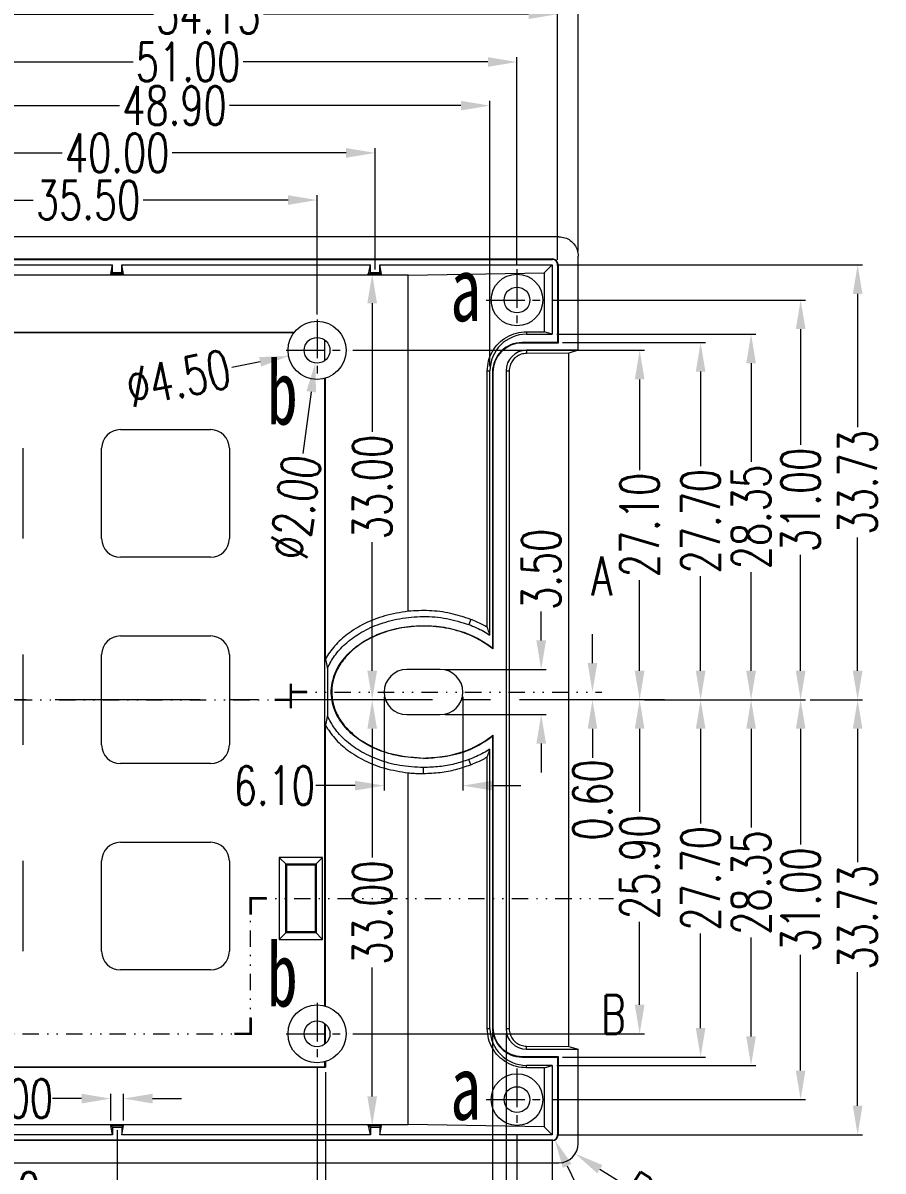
# Model space of a CAD drawing. Header units: millimetres. Extents: x 3723 to 3880, y -349 to -139.
# Drawn here: x 3813.4 to 3880.1, y -278.4 to -189.4 of the extents above; entities that cross this region are included whole.
import ezdxf
from ezdxf.enums import TextEntityAlignment as Align

# ---------------------------------------------------------------- set-up
doc = ezdxf.new("R2010")
doc.units = ezdxf.units.MM
doc.linetypes.add('CENTER', pattern=[0.6, 0.375, -0.075, 0.075, -0.075])
doc.linetypes.add('DIVIDE', pattern=[31.75, 12.7, -6.35, 0, -6.35, 0, -6.35])
doc.layers.get('Defpoints').update_dxf_attribs({"linetype": 'CONTINUOUS'})
for name, color, linetype, lineweight in [('dim', 82, 'CONTINUOUS', 9), ('hatch', 56, 'CONTINUOUS', 9), ('part', 7, 'CONTINUOUS', 20)]:
    doc.layers.add(name, color=color, linetype=linetype, lineweight=lineweight)
doc.styles.get("Standard").update_dxf_attribs({"font": 'romans.shx', "width": 0.7})
doc.styles.add('宋体', font='SimSun.ttf', dxfattribs={"width": 0.7})
doc.dimstyles.new('01', dxfattribs={"dimscale": 0.75, "dimtxt": 4, "dimasz": 3, "dimexe": 0.5, "dimexo": 0.5, "dimgap": 0.09, "dimtad": 0, "dimzin": 0, "dimdsep": 46, "dimtxsty": 'Standard', "dimcen": 0, "dimclrd": 256, "dimclre": 256, "dimclrt": 6, "dimadec": 1, "dimazin": 2, "dimtp": 0.01, "dimtm": 0.01, "dimtfac": 1, "dimtofl": 0, "dimtmove": 0, "dimatfit": 0, "dimfxl": 0, "dimtolj": 1, "dimtzin": 0, "dimlwd": -1, "dimlwe": -1, "dimarcsym": 0})

# ---------------------------------------------------------------- blocks, each defined once
blk = doc.blocks.new('*D25')
at = {"layer": 'Defpoints', "color": 0}
for p in [(3078.243, -32.5), (3078.243, -32.5), (3113.743, -41.751)]:
    blk.add_point(p, dxfattribs=at)
at = {"layer": 'dim'}
for p, q in [((3080.493, -32.5), (3091.725, -32.5)), ((3111.493, -32.5), (3100.26, -32.5)), ((3113.743, -41.376), (3113.743, -32.125))]:
    blk.add_line(p, q, dxfattribs=at)
for points in [[(3080.493, -32.125), (3080.493, -32.875), (3078.243, -32.5)], [(3111.493, -32.125), (3111.493, -32.875), (3113.743, -32.5)]]:
    blk.add_solid(points, dxfattribs=at)
at = {"layer": 'dim', "color": 6, "insert": (3095.993, -32.5), "char_height": 3, "attachment_point": 5}
blk.add_mtext('\\A1;35.50', dxfattribs=at)
blk = doc.blocks.new('*D27')
at = {"layer": 'Defpoints', "color": 0}
for p in [(3078.243, -21.792), (3078.243, -31.759), (3129.243, -37.851)]:
    blk.add_point(p, dxfattribs=at)
at = {"layer": 'dim'}
for p, q in [((3078.243, -31.384), (3078.243, -21.417)), ((3080.493, -21.792), (3099.475, -21.792)), ((3126.993, -21.792), (3108.01, -21.792)), ((3129.243, -37.476), (3129.243, -21.417))]:
    blk.add_line(p, q, dxfattribs=at)
for points in [[(3080.493, -21.417), (3080.493, -22.167), (3078.243, -21.792)], [(3126.993, -21.417), (3126.993, -22.167), (3129.243, -21.792)]]:
    blk.add_solid(points, dxfattribs=at)
at = {"layer": 'dim', "color": 6, "insert": (3103.743, -21.792), "char_height": 3, "attachment_point": 5}
blk.add_mtext('\\A1;51.00', dxfattribs=at)
blk = doc.blocks.new('*D30')
at = {"layer": 'Defpoints', "color": 0}
for p in [(3078.243, -18.087), (3078.243, -18.087), (3132.393, -37.501)]:
    blk.add_point(p, dxfattribs=at)
at = {"layer": 'dim'}
for p, q in [((3132.393, -37.126), (3132.393, -17.712)), ((3080.493, -18.087), (3101.05, -18.087)), ((3130.143, -18.087), (3109.585, -18.087))]:
    blk.add_line(p, q, dxfattribs=at)
for points in [[(3080.493, -17.712), (3080.493, -18.462), (3078.243, -18.087)], [(3130.143, -17.712), (3130.143, -18.462), (3132.393, -18.087)]]:
    blk.add_solid(points, dxfattribs=at)
at = {"layer": 'dim', "color": 6, "insert": (3105.318, -18.087), "char_height": 3, "attachment_point": 5}
blk.add_mtext('\\A1;54.15', dxfattribs=at)
blk = doc.blocks.new('*D31')
at = {"layer": 'Defpoints', "color": 0}
for p in [(3078.243, -13.873), (3078.243, -17.712), (3133.992, -36.846)]:
    blk.add_point(p, dxfattribs=at)
at = {"layer": 'dim'}
for p, q in [((3078.243, -17.337), (3078.243, -13.498)), ((3080.493, -13.873), (3101.85, -13.873)), ((3131.742, -13.873), (3110.385, -13.873)), ((3133.992, -36.471), (3133.992, -13.498))]:
    blk.add_line(p, q, dxfattribs=at)
for points in [[(3080.493, -13.498), (3080.493, -14.248), (3078.243, -13.873)], [(3131.742, -13.498), (3131.742, -14.248), (3133.992, -13.873)]]:
    blk.add_solid(points, dxfattribs=at)
at = {"layer": 'dim', "color": 6, "insert": (3106.118, -13.873), "char_height": 3, "attachment_point": 5}
blk.add_mtext('\\A1;55.75', dxfattribs=at)
blk = doc.blocks.new('*D41')
at = {"layer": 'Defpoints', "color": 0}
for p in [(3116.143, -44.151), (3138.753, -71.251), (3138.753, -71.251)]:
    blk.add_point(p, dxfattribs=at)
at = {"layer": 'dim'}
for p, q in [((3116.518, -44.151), (3139.128, -44.151)), ((3138.753, -46.401), (3138.753, -53.434)), ((3138.753, -69.001), (3138.753, -61.969))]:
    blk.add_line(p, q, dxfattribs=at)
for points in [[(3138.378, -46.401), (3139.128, -46.401), (3138.753, -44.151)], [(3138.378, -69.001), (3139.128, -69.001), (3138.753, -71.251)]]:
    blk.add_solid(points, dxfattribs=at)
at = {"layer": 'dim', "color": 6, "insert": (3138.753, -57.701), "char_height": 3, "attachment_point": 5, "rotation": 90}
blk.add_mtext('\\A1;27.10', dxfattribs=at)
blk = doc.blocks.new('*D42')
at = {"layer": 'Defpoints', "color": 0}
for p in [(3138.753, -71.251), (3138.753, -71.251), (3116.143, -97.151)]:
    blk.add_point(p, dxfattribs=at)
at = {"layer": 'dim'}
for p, q in [((3138.753, -73.501), (3138.753, -79.934)), ((3138.753, -94.901), (3138.753, -88.469)), ((3116.518, -97.151), (3139.128, -97.151))]:
    blk.add_line(p, q, dxfattribs=at)
for points in [[(3138.378, -73.501), (3139.128, -73.501), (3138.753, -71.251)], [(3138.378, -94.901), (3139.128, -94.901), (3138.753, -97.151)]]:
    blk.add_solid(points, dxfattribs=at)
at = {"layer": 'dim', "color": 6, "insert": (3138.753, -84.201), "char_height": 3, "attachment_point": 5, "rotation": 90}
blk.add_mtext('\\A1;25.90', dxfattribs=at)
blk = doc.blocks.new('*D43')
at = {"layer": 'Defpoints', "color": 0}
for p in [(3131.643, -40.251), (3138.753, -71.251), (3151.234, -71.251)]:
    blk.add_point(p, dxfattribs=at)
at = {"layer": 'dim'}
for p, q in [((3132.018, -40.251), (3151.609, -40.251)), ((3151.234, -42.501), (3151.234, -51.484)), ((3151.234, -69.001), (3151.234, -60.019)), ((3139.128, -71.251), (3151.609, -71.251))]:
    blk.add_line(p, q, dxfattribs=at)
for points in [[(3150.859, -42.501), (3151.609, -42.501), (3151.234, -40.251)], [(3150.859, -69.001), (3151.609, -69.001), (3151.234, -71.251)]]:
    blk.add_solid(points, dxfattribs=at)
at = {"layer": 'dim', "color": 6, "insert": (3151.234, -55.751), "char_height": 3, "attachment_point": 5, "rotation": 90}
blk.add_mtext('\\A1;31.00', dxfattribs=at)
blk = doc.blocks.new('*D44')
at = {"layer": 'Defpoints', "color": 0}
for p in [(3151.234, -71.251), (3151.234, -71.251), (3131.643, -102.251)]:
    blk.add_point(p, dxfattribs=at)
at = {"layer": 'dim'}
for p, q in [((3151.234, -73.501), (3151.234, -82.484)), ((3151.234, -100.001), (3151.234, -91.019)), ((3132.018, -102.251), (3151.609, -102.251))]:
    blk.add_line(p, q, dxfattribs=at)
for points in [[(3150.859, -73.501), (3151.609, -73.501), (3151.234, -71.251)], [(3150.859, -100.001), (3151.609, -100.001), (3151.234, -102.251)]]:
    blk.add_solid(points, dxfattribs=at)
at = {"layer": 'dim', "color": 6, "insert": (3151.234, -86.751), "char_height": 3, "attachment_point": 5, "rotation": 90}
blk.add_mtext('\\A1;31.00', dxfattribs=at)
blk = doc.blocks.new('*D45')
at = {"layer": 'Defpoints', "color": 0}
for p in [(3131.969, -37.525), (3151.609, -71.251), (3155.653, -71.251)]:
    blk.add_point(p, dxfattribs=at)
at = {"layer": 'dim'}
for p, q in [((3132.344, -37.525), (3156.028, -37.525)), ((3155.653, -39.775), (3155.653, -50.121)), ((3155.653, -69.001), (3155.653, -58.656)), ((3151.984, -71.251), (3156.028, -71.251))]:
    blk.add_line(p, q, dxfattribs=at)
for points in [[(3155.278, -39.775), (3156.028, -39.775), (3155.653, -37.525)], [(3155.278, -69.001), (3156.028, -69.001), (3155.653, -71.251)]]:
    blk.add_solid(points, dxfattribs=at)
at = {"layer": 'dim', "color": 6, "insert": (3155.653, -54.388), "char_height": 3, "attachment_point": 5, "rotation": 90}
blk.add_mtext('\\A1;33.73', dxfattribs=at)
blk = doc.blocks.new('*D46')
at = {"layer": 'Defpoints', "color": 0}
for p in [(3155.653, -71.251), (3155.653, -71.251), (3131.969, -104.978)]:
    blk.add_point(p, dxfattribs=at)
at = {"layer": 'dim'}
for p, q in [((3155.653, -73.501), (3155.653, -83.847)), ((3155.653, -102.728), (3155.653, -92.382)), ((3132.344, -104.978), (3156.028, -104.978))]:
    blk.add_line(p, q, dxfattribs=at)
for points in [[(3155.278, -73.501), (3156.028, -73.501), (3155.653, -71.251)], [(3155.278, -102.728), (3156.028, -102.728), (3155.653, -104.978)]]:
    blk.add_solid(points, dxfattribs=at)
at = {"layer": 'dim', "color": 6, "insert": (3155.653, -88.115), "char_height": 3, "attachment_point": 5, "rotation": 90}
blk.add_mtext('\\A1;33.73', dxfattribs=at)
blk = doc.blocks.new('*D48')
at = {"layer": 'Defpoints', "color": 0}
for p in [(3143.48, -71.251), (3143.48, -71.251), (3132.393, -98.951)]:
    blk.add_point(p, dxfattribs=at)
at = {"layer": 'dim'}
for p, q in [((3143.48, -73.501), (3143.48, -80.834)), ((3143.48, -96.701), (3143.48, -89.369)), ((3132.768, -98.951), (3143.855, -98.951))]:
    blk.add_line(p, q, dxfattribs=at)
for points in [[(3143.105, -73.501), (3143.855, -73.501), (3143.48, -71.251)], [(3143.105, -96.701), (3143.855, -96.701), (3143.48, -98.951)]]:
    blk.add_solid(points, dxfattribs=at)
at = {"layer": 'dim', "color": 6, "insert": (3143.48, -85.101), "char_height": 3, "attachment_point": 5, "rotation": 90}
blk.add_mtext('\\A1;27.70', dxfattribs=at)
blk = doc.blocks.new('*D49')
at = {"layer": 'Defpoints', "color": 0}
for p in [(3132.393, -43.551), (3143.48, -71.251), (3143.48, -71.251)]:
    blk.add_point(p, dxfattribs=at)
at = {"layer": 'dim'}
for p, q in [((3132.768, -43.551), (3143.855, -43.551)), ((3143.48, -45.801), (3143.48, -53.134)), ((3143.48, -69.001), (3143.48, -61.669))]:
    blk.add_line(p, q, dxfattribs=at)
for points in [[(3143.105, -45.801), (3143.855, -45.801), (3143.48, -43.551)], [(3143.105, -69.001), (3143.855, -69.001), (3143.48, -71.251)]]:
    blk.add_solid(points, dxfattribs=at)
at = {"layer": 'dim', "color": 6, "insert": (3143.48, -57.401), "char_height": 3, "attachment_point": 5, "rotation": 90}
blk.add_mtext('\\A1;27.70', dxfattribs=at)
blk = doc.blocks.new('*D50')
at = {"layer": 'Defpoints', "color": 0}
for p in [(3131.969, -42.904), (3147.391, -71.251), (3147.391, -71.251)]:
    blk.add_point(p, dxfattribs=at)
at = {"layer": 'dim'}
for p, q in [((3132.344, -42.904), (3147.766, -42.904)), ((3147.391, -45.154), (3147.391, -52.81)), ((3147.391, -69.001), (3147.391, -61.345))]:
    blk.add_line(p, q, dxfattribs=at)
for points in [[(3147.016, -45.154), (3147.766, -45.154), (3147.391, -42.904)], [(3147.016, -69.001), (3147.766, -69.001), (3147.391, -71.251)]]:
    blk.add_solid(points, dxfattribs=at)
at = {"layer": 'dim', "color": 6, "insert": (3147.391, -57.078), "char_height": 3, "attachment_point": 5, "rotation": 90}
blk.add_mtext('\\A1;28.35', dxfattribs=at)
blk = doc.blocks.new('*D51')
at = {"layer": 'Defpoints', "color": 0}
for p in [(3147.391, -71.251), (3147.391, -71.251), (3131.969, -99.599)]:
    blk.add_point(p, dxfattribs=at)
at = {"layer": 'dim'}
for p, q in [((3147.391, -73.501), (3147.391, -81.158)), ((3147.391, -97.349), (3147.391, -89.693)), ((3132.344, -99.599), (3147.766, -99.599))]:
    blk.add_line(p, q, dxfattribs=at)
for points in [[(3147.016, -73.501), (3147.766, -73.501), (3147.391, -71.251)], [(3147.016, -97.349), (3147.766, -97.349), (3147.391, -99.599)]]:
    blk.add_solid(points, dxfattribs=at)
at = {"layer": 'dim', "color": 6, "insert": (3147.391, -85.425), "char_height": 3, "attachment_point": 5, "rotation": 90}
blk.add_mtext('\\A1;28.35', dxfattribs=at)
blk = doc.blocks.new('*D53')
at = {"layer": 'Defpoints', "color": 0}
for p in [(3113.743, -99.401), (3078.243, -113.313), (3078.243, -113.313)]:
    blk.add_point(p, dxfattribs=at)
at = {"layer": 'dim'}
for p, q in [((3113.743, -99.776), (3113.743, -113.688)), ((3080.493, -113.313), (3091.725, -113.313)), ((3111.493, -113.313), (3100.26, -113.313))]:
    blk.add_line(p, q, dxfattribs=at)
for points in [[(3080.493, -112.938), (3080.493, -113.688), (3078.243, -113.313)], [(3111.493, -112.938), (3111.493, -113.688), (3113.743, -113.313)]]:
    blk.add_solid(points, dxfattribs=at)
at = {"layer": 'dim', "color": 6, "insert": (3095.993, -113.313), "char_height": 3, "attachment_point": 5}
blk.add_mtext('\\A1;35.50', dxfattribs=at)
blk = doc.blocks.new('*D54')
at = {"layer": 'Defpoints', "color": 0}
for p in [(3129.243, -104.651), (3078.243, -114.532), (3078.243, -128.65)]:
    blk.add_point(p, dxfattribs=at)
at = {"layer": 'dim'}
for p, q in [((3129.243, -105.026), (3129.243, -129.025)), ((3078.243, -114.907), (3078.243, -129.025)), ((3080.493, -128.65), (3099.475, -128.65)), ((3126.993, -128.65), (3108.01, -128.65))]:
    blk.add_line(p, q, dxfattribs=at)
for points in [[(3080.493, -128.275), (3080.493, -129.025), (3078.243, -128.65)], [(3126.993, -128.275), (3126.993, -129.025), (3129.243, -128.65)]]:
    blk.add_solid(points, dxfattribs=at)
at = {"layer": 'dim', "color": 6, "insert": (3103.743, -128.65), "char_height": 3, "attachment_point": 5}
blk.add_mtext('\\A1;51.00', dxfattribs=at)
blk = doc.blocks.new('*D56')
at = {"layer": 'Defpoints', "color": 0}
for p in [(3131.969, -104.978), (3078.243, -129.025), (3078.243, -132.99)]:
    blk.add_point(p, dxfattribs=at)
at = {"layer": 'dim'}
for p, q in [((3131.969, -105.353), (3131.969, -133.365)), ((3078.243, -129.4), (3078.243, -133.365)), ((3080.493, -132.99), (3100.838, -132.99)), ((3129.719, -132.99), (3109.373, -132.99))]:
    blk.add_line(p, q, dxfattribs=at)
for points in [[(3080.493, -132.615), (3080.493, -133.365), (3078.243, -132.99)], [(3129.719, -132.615), (3129.719, -133.365), (3131.969, -132.99)]]:
    blk.add_solid(points, dxfattribs=at)
at = {"layer": 'dim', "color": 6, "insert": (3105.106, -132.99), "char_height": 3, "attachment_point": 5}
blk.add_mtext('\\A1;53.73', dxfattribs=at)
blk = doc.blocks.new('*D74')
at = {"layer": 'Defpoints', "color": 0}
for p in [(3114.386, -99.745), (3078.243, -117.161), (3078.243, -117.161)]:
    blk.add_point(p, dxfattribs=at)
at = {"layer": 'dim'}
for p, q in [((3114.386, -100.12), (3114.386, -117.536)), ((3080.493, -117.161), (3091.997, -117.161)), ((3112.136, -117.161), (3100.632, -117.161))]:
    blk.add_line(p, q, dxfattribs=at)
for points in [[(3080.493, -116.786), (3080.493, -117.536), (3078.243, -117.161)], [(3112.136, -116.786), (3112.136, -117.536), (3114.386, -117.161)]]:
    blk.add_solid(points, dxfattribs=at)
at = {"layer": 'dim', "color": 6, "insert": (3096.315, -117.161), "char_height": 3, "attachment_point": 5}
blk.add_mtext('\\A1;36.14', dxfattribs=at)
blk = doc.blocks.new('*D80')
at = {"layer": 'Defpoints', "color": 0}
for p in [(3128.392, -96.751), (3078.243, -124.748), (3078.243, -124.748)]:
    blk.add_point(p, dxfattribs=at)
at = {"layer": 'dim'}
for p, q in [((3128.392, -97.126), (3128.392, -125.123)), ((3080.493, -124.748), (3099.05, -124.748)), ((3126.142, -124.748), (3107.585, -124.748))]:
    blk.add_line(p, q, dxfattribs=at)
for points in [[(3080.493, -124.373), (3080.493, -125.123), (3078.243, -124.748)], [(3126.142, -124.373), (3126.142, -125.123), (3128.392, -124.748)]]:
    blk.add_solid(points, dxfattribs=at)
at = {"layer": 'dim', "color": 6, "insert": (3103.318, -124.748), "char_height": 3, "attachment_point": 5}
blk.add_mtext('\\A1;50.15', dxfattribs=at)
blk = doc.blocks.new('*D83')
at = {"layer": 'Defpoints', "color": 0}
for p in [(3127.343, -96.651), (3078.243, -120.626), (3078.243, -120.626)]:
    blk.add_point(p, dxfattribs=at)
at = {"layer": 'dim'}
for p, q in [((3127.343, -97.026), (3127.343, -121.001)), ((3080.493, -120.626), (3098.525, -120.626)), ((3125.093, -120.626), (3107.06, -120.626))]:
    blk.add_line(p, q, dxfattribs=at)
for points in [[(3080.493, -120.251), (3080.493, -121.001), (3078.243, -120.626)], [(3125.093, -120.251), (3125.093, -121.001), (3127.343, -120.626)]]:
    blk.add_solid(points, dxfattribs=at)
at = {"layer": 'dim', "color": 6, "insert": (3102.793, -120.626), "char_height": 3, "attachment_point": 5}
blk.add_mtext('\\A1;49.10', dxfattribs=at)
blk = doc.blocks.new('*D84')
at = {"layer": 'Defpoints', "color": 0}
for p in [(3078.243, -25.177), (3078.243, -25.177), (3127.145, -45.751)]:
    blk.add_point(p, dxfattribs=at)
at = {"layer": 'dim'}
for p, q in [((3127.145, -45.376), (3127.145, -24.802)), ((3080.493, -25.177), (3098.426, -25.177)), ((3124.895, -25.177), (3106.961, -25.177))]:
    blk.add_line(p, q, dxfattribs=at)
for points in [[(3080.493, -24.802), (3080.493, -25.552), (3078.243, -25.177)], [(3124.895, -24.802), (3124.895, -25.552), (3127.145, -25.177)]]:
    blk.add_solid(points, dxfattribs=at)
at = {"layer": 'dim', "color": 6, "insert": (3102.694, -25.177), "char_height": 3, "attachment_point": 5}
blk.add_mtext('\\A1;48.90', dxfattribs=at)
blk = doc.blocks.new('*D86')
at = {"layer": 'Defpoints', "color": 0}
for p in [(3078.243, -28.843), (3078.243, -28.843), (3118.243, -38.251)]:
    blk.add_point(p, dxfattribs=at)
at = {"layer": 'dim'}
for p, q in [((3118.243, -37.876), (3118.243, -28.468)), ((3080.493, -28.843), (3093.975, -28.843)), ((3115.993, -28.843), (3102.51, -28.843))]:
    blk.add_line(p, q, dxfattribs=at)
for points in [[(3080.493, -28.468), (3080.493, -29.218), (3078.243, -28.843)], [(3115.993, -28.468), (3115.993, -29.218), (3118.243, -28.843)]]:
    blk.add_solid(points, dxfattribs=at)
at = {"layer": 'dim', "color": 6, "insert": (3098.243, -28.843), "char_height": 3, "attachment_point": 5}
blk.add_mtext('\\A1;40.00', dxfattribs=at)
blk = doc.blocks.new('*D88')
at = {"layer": 'Defpoints', "color": 0}
for p in [(3098.243, -104.251), (3078.243, -109.379), (3078.243, -109.379)]:
    blk.add_point(p, dxfattribs=at)
at = {"layer": 'dim'}
for p, q in [((3098.243, -104.626), (3098.243, -109.754)), ((3080.493, -109.379), (3083.975, -109.379)), ((3095.993, -109.379), (3092.51, -109.379))]:
    blk.add_line(p, q, dxfattribs=at)
for points in [[(3080.493, -109.004), (3080.493, -109.754), (3078.243, -109.379)], [(3095.993, -109.004), (3095.993, -109.754), (3098.243, -109.379)]]:
    blk.add_solid(points, dxfattribs=at)
at = {"layer": 'dim', "color": 6, "insert": (3088.243, -109.379), "char_height": 3, "attachment_point": 5}
blk.add_mtext('\\A1;20.00', dxfattribs=at)
blk = doc.blocks.new('*D90')
at = {"layer": 'Defpoints', "color": 0}
for p in [(3097.743, -102.175), (3097.743, -104.251), (3098.743, -104.251)]:
    blk.add_point(p, dxfattribs=at)
at = {"layer": 'dim'}
for p, q in [((3095.493, -102.175), (3093.243, -102.175)), ((3097.743, -103.876), (3097.743, -101.8)), ((3098.743, -103.876), (3098.743, -101.8)), ((3100.993, -102.175), (3103.243, -102.175))]:
    blk.add_line(p, q, dxfattribs=at)
for points in [[(3095.493, -101.8), (3095.493, -102.55), (3097.743, -102.175)], [(3100.993, -101.8), (3100.993, -102.55), (3098.743, -102.175)]]:
    blk.add_solid(points, dxfattribs=at)
at = {"layer": 'dim', "color": 6, "insert": (3090.125, -102.175), "char_height": 3, "attachment_point": 5}
blk.add_mtext('\\A1;1.00', dxfattribs=at)
blk = doc.blocks.new('*D91')
at = {"layer": 'Defpoints', "color": 0}
for p in [(3118.018, -71.251), (3118.018, -71.251), (3118.743, -104.251)]:
    blk.add_point(p, dxfattribs=at)
at = {"layer": 'dim'}
for p, q in [((3118.018, -73.501), (3118.018, -83.484)), ((3118.018, -102.001), (3118.018, -92.019)), ((3118.368, -104.251), (3117.643, -104.251))]:
    blk.add_line(p, q, dxfattribs=at)
for points in [[(3117.643, -73.501), (3118.393, -73.501), (3118.018, -71.251)], [(3117.643, -102.001), (3118.393, -102.001), (3118.018, -104.251)]]:
    blk.add_solid(points, dxfattribs=at)
at = {"layer": 'dim', "color": 6, "insert": (3118.018, -87.751), "char_height": 3, "attachment_point": 5, "rotation": 90}
blk.add_mtext('\\A1;33.00', dxfattribs=at)
blk = doc.blocks.new('*D92')
at = {"layer": 'Defpoints', "color": 0}
for p in [(3118.743, -38.251), (3118.018, -71.251), (3118.018, -71.251)]:
    blk.add_point(p, dxfattribs=at)
at = {"layer": 'dim'}
for p, q in [((3118.368, -38.251), (3117.643, -38.251)), ((3118.018, -40.501), (3118.018, -50.484)), ((3118.018, -69.001), (3118.018, -59.019))]:
    blk.add_line(p, q, dxfattribs=at)
for points in [[(3117.643, -40.501), (3118.393, -40.501), (3118.018, -38.251)], [(3117.643, -69.001), (3118.393, -69.001), (3118.018, -71.251)]]:
    blk.add_solid(points, dxfattribs=at)
at = {"layer": 'dim', "color": 6, "insert": (3118.018, -54.751), "char_height": 3, "attachment_point": 5, "rotation": 90}
blk.add_mtext('\\A1;33.00', dxfattribs=at)
blk = doc.blocks.new('*D96')
at = {"layer": 'Defpoints', "color": 0}
for p in [(3115.948, -43.707), (3111.537, -44.596)]:
    blk.add_point(p, dxfattribs=at)
at = {"layer": 'dim'}
blk.add_line((3109.332, -45.041), (3107.126, -45.486), dxfattribs=at)
blk.add_solid([(3109.257, -44.673), (3109.406, -45.409), (3111.537, -44.596)], dxfattribs=at)
at = {"layer": 'dim', "color": 6, "insert": (3102.992, -46.319), "char_height": 3, "attachment_point": 5, "rotation": 11.3999}
blk.add_mtext('\\A1;∅4.50', dxfattribs=at)
blk = doc.blocks.new('*D97')
at = {"layer": 'Defpoints', "color": 0}
for p in [(3113.881, -43.161), (3113.605, -45.142)]:
    blk.add_point(p, dxfattribs=at)
at = {"layer": 'dim'}
blk.add_line((3113.293, -47.37), (3112.628, -52.139), dxfattribs=at)
blk.add_solid([(3112.922, -47.318), (3113.665, -47.422), (3113.605, -45.142)], dxfattribs=at)
at = {"layer": 'dim', "color": 6, "insert": (3112.044, -56.316), "char_height": 3, "attachment_point": 5, "rotation": 82.05187}
blk.add_mtext('\\A1;∅2.00', dxfattribs=at)
blk = doc.blocks.new('*D100')
at = {"layer": 'Defpoints', "color": 0}
for p in [(3118.946, -70.651), (3125.046, -70.651), (3118.946, -77.908)]:
    blk.add_point(p, dxfattribs=at)
at = {"layer": 'dim'}
for p, q in [((3118.946, -71.026), (3118.946, -78.283)), ((3125.046, -71.026), (3125.046, -78.283)), ((3116.696, -77.908), (3113.65, -77.908)), ((3127.296, -77.908), (3129.546, -77.908))]:
    blk.add_line(p, q, dxfattribs=at)
for points in [[(3116.696, -77.533), (3116.696, -78.283), (3118.946, -77.908)], [(3127.296, -77.533), (3127.296, -78.283), (3125.046, -77.908)]]:
    blk.add_solid(points, dxfattribs=at)
at = {"layer": 'dim', "color": 6, "insert": (3110.432, -77.908), "char_height": 3, "attachment_point": 5}
blk.add_mtext('\\A1;6.10', dxfattribs=at)
blk = doc.blocks.new('*D101')
at = {"layer": 'Defpoints', "color": 0}
for p in [(3123.296, -68.901), (3131.121, -68.901), (3123.296, -72.401)]:
    blk.add_point(p, dxfattribs=at)
at = {"layer": 'dim'}
for p, q in [((3131.121, -66.651), (3131.121, -64.401)), ((3123.671, -68.901), (3131.496, -68.901)), ((3123.671, -72.401), (3131.496, -72.401)), ((3131.121, -74.651), (3131.121, -76.901))]:
    blk.add_line(p, q, dxfattribs=at)
for points in [[(3130.746, -66.651), (3131.496, -66.651), (3131.121, -68.901)], [(3130.746, -74.651), (3131.496, -74.651), (3131.121, -72.401)]]:
    blk.add_solid(points, dxfattribs=at)
at = {"layer": 'dim', "color": 6, "insert": (3131.121, -61.134), "char_height": 3, "attachment_point": 5, "rotation": 90}
blk.add_mtext('\\A1;3.50', dxfattribs=at)
blk = doc.blocks.new('*D102')
at = {"layer": 'Defpoints', "color": 0}
for p in [(3135.094, -70.651), (3135.094, -71.251), (3135.094, -71.251)]:
    blk.add_point(p, dxfattribs=at)
at = {"layer": 'dim'}
for p, q in [((3135.094, -68.401), (3135.094, -66.151)), ((3135.094, -73.501), (3135.094, -75.751))]:
    blk.add_line(p, q, dxfattribs=at)
for points in [[(3134.719, -68.401), (3135.469, -68.401), (3135.094, -70.651)], [(3134.719, -73.501), (3135.469, -73.501), (3135.094, -71.251)]]:
    blk.add_solid(points, dxfattribs=at)
at = {"layer": 'dim', "color": 6, "insert": (3135.094, -79.019), "char_height": 3, "attachment_point": 5, "rotation": 90}
blk.add_mtext('\\A1;0.60', dxfattribs=at)
blk = doc.blocks.new('*D2')
at = {"layer": 'Defpoints', "color": 0}
for p in [(3132.492, -105.651), (3133.762, -106.45)]:
    blk.add_point(p, dxfattribs=at)
at = {"layer": 'dim'}
blk.add_line((3135.667, -107.648), (3137.571, -108.846), dxfattribs=at)
blk.add_solid([(3135.866, -107.331), (3135.467, -107.965), (3133.762, -106.45)], dxfattribs=at)
at = {"layer": 'dim', "color": 6, "insert": (3141.184, -111.118), "char_height": 3, "attachment_point": 5, "rotation": 327.83123}
blk.add_mtext('\\A1;R1.50', dxfattribs=at)
blk = doc.blocks.new('*D3')
at = {"layer": 'Defpoints', "color": 0}
for p in [(3131.993, -105.001), (3132.166, -105.362)]:
    blk.add_point(p, dxfattribs=at)
at = {"layer": 'dim'}
blk.add_line((3133.137, -107.392), (3134.108, -109.421), dxfattribs=at)
blk.add_solid([(3133.475, -107.23), (3132.799, -107.554), (3132.166, -105.362)], dxfattribs=at)
at = {"layer": 'dim', "color": 6, "insert": (3135.95, -113.271), "char_height": 3, "attachment_point": 5, "rotation": 295.57401}
blk.add_mtext('\\A1;R0.40', dxfattribs=at)

msp = doc.modelspace()

# ---------------------------------------------------------------- linework, layer by layer
at = {"layer": 'hatch', "linetype": 'DIVIDE', "ltscale": 0.1}
for p, q in [((3765.588, -241.899), (3834.175, -241.899)), ((3834.175, -241.899), (3834.175, -241.299)), ((3834.175, -241.299), (3858.279, -241.299)), ((3831.052, -267.799), (3831.052, -257.299)), ((3831.052, -257.299), (3859.185, -257.299)), ((3759.369, -267.799), (3831.052, -267.799))]:
    msp.add_line(p, q, dxfattribs=at)
at = {"layer": 'hatch', "flags": 128}
for points in [[(3858.279, -241.299, 0, 0, 0), (3858.279, -238.299, 0.9, 0, 0), (3858.279, -235.299, 0, 0, 0)], [(3859.185, -257.299, 0, 0, 0), (3859.185, -260.299, 0.9, 0, 0), (3859.185, -263.299, 0, 0, 0)]]:
    msp.add_lwpolyline(points, format="xyseb", dxfattribs=at)
at = {"layer": 'hatch', "const_width": 0.2, "flags": 128}
for points in [[(3832.925, -241.899), (3834.175, -241.899), (3834.175, -240.649)], [(3834.175, -242.549), (3834.175, -241.299), (3835.425, -241.299)], [(3831.052, -258.549), (3831.052, -257.299), (3832.302, -257.299)], [(3829.802, -267.799), (3831.052, -267.799), (3831.052, -266.549)]]:
    msp.add_lwpolyline(points, dxfattribs=at)
at = {"layer": 'part', "color": 7, "linetype": 'Continuous'}
for p, q in [((3854.961, -205.999), (3746.451, -205.999)), ((3746.956, -207.716), (3854.456, -207.716)), ((3746.956, -207.749), (3854.456, -207.749)), ((3801.061, -208.173), (3820.351, -208.173)), ((3820.206, -208.899), (3820.351, -208.173)), ((3820.351, -208.755), (3820.351, -208.173)), ((3821.061, -208.755), (3821.061, -208.173)), ((3821.206, -208.899), (3821.061, -208.173)), ((3821.061, -208.173), (3840.351, -208.173)), ((3840.206, -208.899), (3840.351, -208.173)), ((3840.351, -208.755), (3840.351, -208.173)), ((3841.061, -208.173), (3854.432, -208.173)), ((3841.061, -208.755), (3841.061, -208.173)), ((3841.206, -208.899), (3841.061, -208.173)), ((3854.432, -208.173), (3853.824, -208.781)), ((3854.432, -208.173), (3854.432, -213.552)), ((3854.456, -207.716), (3854.456, -207.749)), ((3854.889, -208.149), (3854.856, -208.149)), ((3854.856, -208.149), (3854.856, -214.199)), ((3854.889, -208.149), (3854.889, -214.233)), ((3856.455, -214.799), (3856.455, -207.494)), ((3843.267, -208.969), (3758.145, -208.969)), ((3820.206, -208.899), (3820.351, -208.755)), ((3821.206, -208.899), (3820.206, -208.899)), ((3820.351, -208.755), (3821.061, -208.755)), ((3821.206, -208.899), (3821.061, -208.755)), ((3840.206, -208.899), (3840.351, -208.755)), ((3841.206, -208.899), (3840.206, -208.899)), ((3840.351, -208.755), (3841.061, -208.755)), ((3841.206, -208.899), (3841.061, -208.755)), ((3843.267, -208.969), (3853.824, -208.781)), ((3843.267, -235.036), (3843.267, -208.969)), ((3853.824, -208.781), (3853.824, -213.37)), ((3834.439, -213.406), (3764.972, -213.406)), ((3834.406, -213.449), (3765.006, -213.449)), ((3852.455, -213.363), (3853.824, -213.37)), ((3852.455, -213.363), (3852.455, -213.552)), ((3852.455, -213.552), (3854.432, -213.552)), ((3854.432, -213.552), (3853.824, -213.37)), ((3836.806, -215.599), (3836.806, -213.999)), ((3854.856, -214.199), (3852.106, -214.199)), ((3852.106, -214.233), (3852.106, -214.199)), ((3854.889, -214.233), (3852.106, -214.233)), ((3854.889, -214.233), (3854.856, -214.199)), ((3856.455, -214.799), (3852.455, -214.799)), ((3852.455, -214.799), (3852.455, -215.038)), ((3855.715, -215.021), (3852.455, -215.038)), ((3856.455, -214.799), (3855.715, -215.021)), ((3855.715, -268.778), (3855.715, -215.021)), ((3836.806, -265.631), (3836.806, -216.968)), ((3836.849, -238.716), (3836.849, -216.955)), ((3849.402, -216.399), (3849.608, -216.399)), ((3849.402, -236.271), (3849.402, -216.399)), ((3849.608, -236.875), (3849.608, -216.399)), ((3849.839, -216.499), (3849.806, -216.499)), ((3849.806, -216.499), (3849.806, -237.878)), ((3849.839, -216.499), (3849.839, -237.944)), ((3850.855, -216.399), (3851.101, -216.399)), ((3850.855, -216.399), (3850.855, -267.399)), ((3851.101, -216.399), (3851.101, -267.399)), ((3820.956, -220.949), (3827.956, -220.949)), ((3813.406, -222.399), (3813.406, -229.399)), ((3819.506, -229.399), (3819.506, -222.399)), ((3829.406, -222.399), (3829.406, -229.399)), ((3827.956, -230.849), (3820.956, -230.849)), ((3848.119, -235.665), (3847.972, -236.063)), ((3820.956, -236.949), (3827.956, -236.949)), ((3813.406, -238.399), (3813.406, -245.399)), ((3819.506, -245.399), (3819.506, -238.399)), ((3829.406, -238.399), (3829.406, -245.399)), ((3837.008, -239.45), (3837.008, -243.148)), ((3845.759, -239.549), (3843.159, -239.549)), ((3836.849, -265.643), (3836.849, -243.883)), ((3843.159, -243.049), (3845.759, -243.049)), ((3849.806, -244.721), (3849.806, -267.299)), ((3849.839, -244.654), (3849.839, -267.299)), ((3844.459, -246.416), (3844.459, -246.449)), ((3848.119, -246.934), (3847.972, -246.535)), ((3849.402, -267.399), (3849.402, -246.328)), ((3849.608, -267.399), (3849.608, -245.724)), ((3827.956, -246.849), (3820.956, -246.849)), ((3844.459, -247.614), (3844.459, -247.15)), ((3843.267, -274.829), (3843.267, -247.562)), ((3820.956, -252.949), (3827.956, -252.949)), ((3813.406, -254.399), (3813.406, -261.399)), ((3819.506, -261.399), (3819.506, -254.399)), ((3829.406, -254.399), (3829.406, -261.399)), ((3836.635, -254.12), (3833.276, -254.12)), ((3833.856, -254.699), (3833.276, -254.12)), ((3833.276, -254.12), (3833.276, -260.479)), ((3836.056, -254.699), (3836.635, -254.12)), ((3836.635, -260.479), (3836.635, -254.12)), ((3833.776, -254.619), (3836.136, -254.619)), ((3833.776, -259.979), (3833.776, -254.619)), ((3833.856, -254.699), (3836.056, -254.699)), ((3833.856, -259.899), (3833.856, -254.699)), ((3836.056, -254.699), (3836.056, -259.899)), ((3836.136, -254.619), (3836.136, -259.979)), ((3833.856, -259.899), (3833.276, -260.479)), ((3836.056, -259.899), (3833.856, -259.899)), ((3836.635, -260.479), (3836.056, -259.899)), ((3833.276, -260.479), (3836.635, -260.479)), ((3836.136, -259.979), (3833.776, -259.979)), ((3827.956, -262.849), (3820.956, -262.849)), ((3836.806, -268.599), (3836.806, -266.999)), ((3836.849, -268.565), (3836.849, -267.034)), ((3849.402, -267.399), (3849.608, -267.399)), ((3849.839, -267.299), (3849.806, -267.299)), ((3850.855, -267.399), (3851.101, -267.399)), ((3852.455, -268.76), (3855.715, -268.778)), ((3852.455, -268.999), (3852.455, -268.76)), ((3855.715, -268.778), (3856.455, -268.999)), ((3852.106, -269.566), (3854.889, -269.566)), ((3852.106, -269.566), (3852.106, -269.599)), ((3852.106, -269.599), (3854.856, -269.599)), ((3852.455, -268.999), (3856.455, -268.999)), ((3854.889, -269.566), (3854.856, -269.599)), ((3854.856, -269.599), (3854.856, -275.649)), ((3854.889, -269.566), (3854.889, -275.649)), ((3856.455, -276.299), (3856.455, -268.999)), ((3764.562, -270.393), (3836.849, -270.393)), ((3764.606, -270.349), (3836.806, -270.349)), ((3836.806, -270.349), (3836.806, -269.968)), ((3836.806, -270.349), (3836.849, -270.393)), ((3836.849, -269.955), (3836.849, -270.393)), ((3854.432, -270.247), (3852.455, -270.247)), ((3852.455, -270.436), (3852.455, -270.247)), ((3853.824, -270.429), (3852.455, -270.436)), ((3853.824, -270.429), (3854.432, -270.247)), ((3853.824, -270.429), (3853.824, -275.018)), ((3854.432, -270.247), (3854.432, -275.626)), ((3758.145, -274.829), (3843.267, -274.829)), ((3820.206, -274.899), (3821.206, -274.899)), ((3820.206, -274.899), (3820.351, -275.044)), ((3820.351, -275.626), (3820.206, -274.899)), ((3820.351, -275.044), (3821.061, -275.044)), ((3820.351, -275.044), (3820.351, -275.626)), ((3821.061, -275.626), (3821.206, -274.899)), ((3821.206, -274.899), (3821.061, -275.044)), ((3821.061, -275.044), (3821.061, -275.626)), ((3840.206, -274.899), (3841.206, -274.899)), ((3840.206, -274.899), (3840.351, -275.044)), ((3840.351, -275.626), (3840.206, -274.899)), ((3840.351, -275.044), (3841.061, -275.044)), ((3840.351, -275.044), (3840.351, -275.626)), ((3841.061, -275.626), (3841.206, -274.899)), ((3841.206, -274.899), (3841.061, -275.044)), ((3841.061, -275.044), (3841.061, -275.626)), ((3853.824, -275.018), (3843.267, -274.829)), ((3854.432, -275.626), (3853.824, -275.018)), ((3820.351, -275.626), (3801.061, -275.626)), ((3840.351, -275.626), (3821.061, -275.626)), ((3854.432, -275.626), (3841.061, -275.626)), ((3854.889, -275.649), (3854.856, -275.649)), ((3854.456, -276.049), (3746.956, -276.049)), ((3854.456, -276.083), (3746.956, -276.083)), ((3854.456, -276.083), (3854.456, -276.049)), ((3746.451, -277.799), (3854.955, -277.799))]:
    msp.add_line(p, q, dxfattribs=at)
at = {"layer": 'part', "color": 1, "linetype": 'CENTER', "ltscale": 8}
for p, q in [((3851.706, -208.499), (3851.706, -213.299)), ((3849.306, -210.899), (3854.106, -210.899)), ((3836.206, -212.399), (3836.206, -217.199)), ((3833.806, -214.799), (3838.606, -214.799)), ((3836.206, -265.399), (3836.206, -270.199)), ((3833.806, -267.799), (3838.606, -267.799)), ((3851.706, -270.499), (3851.706, -275.299)), ((3849.306, -272.899), (3854.106, -272.899))]:
    msp.add_line(p, q, dxfattribs=at)
at = {"layer": 'part', "color": 1, "linetype": 'CENTER', "ltscale": 30}
msp.add_line((3863.144, -241.899), (3738.268, -241.899), dxfattribs=at)
at = {"layer": 'part', "color": 7, "linetype": 'Continuous'}
for centre, radius in [((3851.706, -210.899), 2), ((3851.706, -210.899), 1), ((3836.206, -214.799), 2.25), ((3836.206, -214.799), 1), ((3836.206, -267.799), 2.25), ((3836.206, -267.799), 1), ((3851.706, -272.899), 2), ((3851.706, -272.899), 1)]:
    msp.add_circle(centre, radius, dxfattribs=at)
for centre, radius, start, end in [((3854.456, -208.149), 0.433, 0, 90), ((3854.456, -208.149), 0.4, 0, 90), ((3852.455, -216.399), 2.847, 90, 180), ((3852.106, -216.499), 2.3, 90, 180), ((3852.106, -216.499), 2.267, 90, 180), ((3852.455, -216.399), 1.6, 90, 180), ((3820.956, -222.399), 1.45, 90, 180), ((3827.956, -222.399), 1.45, 0, 90), ((3820.956, -229.399), 1.45, 180, 270), ((3827.956, -229.399), 1.45, 270, 0), ((3820.956, -238.399), 1.45, 90, 180), ((3827.956, -238.399), 1.45, 0, 90), ((3843.159, -241.299), 1.75, 90, 270), ((3845.759, -241.299), 1.75, 270, 90), ((3820.956, -245.399), 1.45, 180, 270), ((3827.956, -245.399), 1.45, 270, 0), ((3820.956, -254.399), 1.45, 90, 180), ((3827.956, -254.399), 1.45, 0, 90), ((3820.956, -261.399), 1.45, 180, 270), ((3827.956, -261.399), 1.45, 270, 0), ((3852.455, -267.399), 2.847, 180, 270), ((3852.106, -267.299), 2.3, 180, 270), ((3852.106, -267.299), 2.267, 180, 270), ((3852.455, -267.399), 1.6, 180, 270), ((3854.456, -275.649), 0.433, 270, 0), ((3854.456, -275.649), 0.4, 270, 0), ((3854.955, -276.299), 1.5, 270, 0)]:
    msp.add_arc(centre, radius, start, end, dxfattribs=at)
for points in [[(3854.961, -205.999), (3855.424, -206.073), (3855.84, -206.284), (3856.17, -206.614), (3856.382, -207.03), (3856.455, -207.494)], [(3849.402, -216.399), (3849.504, -215.62), (3849.804, -214.89), (3850.284, -214.26), (3850.916, -213.772), (3851.657, -213.465), (3852.455, -213.363)], [(3852.455, -215.038), (3852.032, -215.108), (3851.653, -215.305), (3851.355, -215.608), (3851.166, -215.985), (3851.101, -216.399)], [(3848.119, -235.665), (3846.548, -235.202), (3844.908, -234.989), (3843.267, -235.036)], [(3843.267, -235.036), (3841.455, -235.393), (3839.867, -236.01), (3838.569, -236.812), (3837.566, -237.732), (3836.849, -238.716)], [(3837.008, -239.45), (3837.56, -238.498), (3838.38, -237.588), (3839.492, -236.761), (3840.903, -236.079), (3842.599, -235.613), (3844.437, -235.442), (3846.248, -235.596), (3847.972, -236.063)], [(3849.402, -236.271), (3849, -236.054), (3848.573, -235.851), (3848.119, -235.665)], [(3844.459, -246.449), (3841.374, -245.945), (3839.944, -245.291), (3838.691, -244.341), (3837.751, -243.08), (3837.319, -241.57), (3837.535, -240.017), (3838.322, -238.659), (3839.485, -237.602), (3840.865, -236.848), (3843.904, -236.165), (3844.674, -236.152)], [(3849.839, -237.944), (3848.338, -237.011), (3846.644, -236.43), (3844.721, -236.186), (3842.775, -236.327), (3841.057, -236.806), (3839.669, -237.517), (3838.617, -238.38), (3837.897, -239.322), (3837.487, -240.276), (3837.344, -241.23), (3837.453, -242.195), (3837.832, -243.162), (3838.507, -244.102), (3839.508, -244.973)], [(3844.674, -236.152), (3845.469, -236.201), (3847.014, -236.49), (3848.473, -237.039), (3849.159, -237.42), (3849.806, -237.878)], [(3847.972, -236.063), (3848.563, -236.306), (3849.107, -236.578), (3849.608, -236.875)], [(3849.608, -236.875), (3849.54, -236.672), (3849.472, -236.471), (3849.402, -236.271)], [(3849.839, -237.944), (3849.828, -237.922), (3849.817, -237.9), (3849.806, -237.878)], [(3836.849, -238.716), (3836.904, -238.95), (3836.957, -239.194), (3837.008, -239.45)], [(3837.008, -243.148), (3836.957, -243.403), (3836.904, -243.646), (3836.849, -243.883)], [(3836.849, -243.883), (3837.572, -244.872), (3838.575, -245.792), (3839.878, -246.593), (3841.464, -247.209), (3843.267, -247.562)], [(3844.459, -247.15), (3842.617, -246.988), (3840.936, -246.532), (3839.513, -245.85), (3838.39, -245.019), (3837.562, -244.102), (3837.008, -243.148)], [(3844.459, -246.416), (3846.122, -246.275), (3847.551, -245.907), (3848.757, -245.376), (3849.839, -244.654)], [(3844.459, -246.449), (3847.281, -246.031), (3848.605, -245.494), (3849.806, -244.721)], [(3849.806, -244.721), (3849.817, -244.699), (3849.828, -244.677), (3849.839, -244.654)], [(3839.508, -244.973), (3840.84, -245.704), (3842.505, -246.22), (3844.459, -246.416)], [(3847.972, -246.535), (3846.867, -246.871), (3845.699, -247.078), (3844.459, -247.15)], [(3849.608, -245.724), (3849.107, -246.021), (3848.563, -246.292), (3847.972, -246.535)], [(3848.119, -246.934), (3848.573, -246.748), (3849, -246.545), (3849.402, -246.328)], [(3849.402, -246.328), (3849.472, -246.128), (3849.54, -245.927), (3849.608, -245.724)], [(3844.459, -247.614), (3845.752, -247.525), (3846.969, -247.296), (3848.119, -246.934)], [(3843.267, -247.562), (3843.66, -247.594), (3844.058, -247.611), (3844.459, -247.614)], [(3852.455, -270.436), (3851.657, -270.334), (3850.916, -270.027), (3850.284, -269.539), (3849.804, -268.909), (3849.504, -268.179), (3849.402, -267.399)], [(3851.101, -267.399), (3851.166, -267.814), (3851.355, -268.191), (3851.653, -268.493), (3852.032, -268.69), (3852.455, -268.76)]]:
    msp.add_spline(points, degree=3, dxfattribs=at)

# ---------------------------------------------------------------- texts
at = {"layer": 'dim', "char_height": 5, "width": 7.16038, "attachment_point": 1, "style": '宋体'}
for s, insert in [('a', (3846.536, -207.534)), ('b', (3832.325, -215.542)), ('b', (3832.325, -260.67)), ('a', (3846.536, -269.463))]:
    msp.add_mtext(s, dxfattribs=dict(at, insert=insert))
at = {"layer": 'hatch', "width": 0.7}
for s, p in [('A', (3858.279, -232.299)), ('B', (3859.185, -266.299))]:
    msp.add_text(s, height=3, dxfattribs=at).set_placement(p, align=Align.MIDDLE)

# ---------------------------------------------------------------- dimensions: what is measured, and where the dimension line sits
at = {"layer": 'dim'}
for base, p1, p2, picture, middle in [((3800.706, -184.521), (3856.455, -207.494), (3800.706, -188.36), '*D31', (3828.58, -184.521)), ((3800.706, -188.735), (3854.856, -208.149), (3800.706, -188.735), '*D30', (3827.781, -188.735)), ((3800.706, -192.44), (3851.706, -208.499), (3800.706, -202.407), '*D27', (3826.206, -192.44)), ((3800.706, -195.824), (3849.608, -216.399), (3800.706, -195.824), '*D84', (3825.157, -195.824)), ((3800.706, -199.491), (3840.706, -208.899), (3800.706, -199.491), '*D86', (3820.706, -199.491)), ((3800.706, -203.148), (3836.206, -212.399), (3800.706, -203.148), '*D25', (3818.456, -203.148)), ((3800.706, -291.274), (3849.806, -267.299), (3800.706, -291.274), '*D83', (3825.256, -291.274)), ((3800.706, -295.395), (3850.855, -267.399), (3800.706, -295.395), '*D80', (3825.78, -295.395)), ((3800.706, -283.961), (3836.206, -270.049), (3800.706, -283.961), '*D53', (3818.456, -283.961)), ((3800.706, -287.808), (3836.849, -270.393), (3800.706, -287.808), '*D74', (3818.778, -287.808)), ((3820.206, -272.823), (3821.206, -274.899), (3820.206, -274.899), '*D90', (3812.588, -272.823)), ((3800.706, -280.027), (3820.706, -274.899), (3800.706, -280.027), '*D88', (3810.706, -280.027)), ((3800.706, -299.298), (3851.706, -275.299), (3800.706, -285.18), '*D54', (3826.206, -299.298)), ((3800.706, -303.638), (3854.432, -275.626), (3800.706, -299.673), '*D56', (3827.569, -303.638))]:
    dim = msp.add_linear_dim(base=base, p1=p1, p2=p2, dimstyle='01', dxfattribs=at)
    dim.commit()
    dim.dimension.update_dxf_attribs({"geometry": picture, "text_midpoint": middle, "insert": (722.463, -170.648)})
for base, p1, p2, picture, middle in [((3878.116, -241.899), (3854.432, -208.173), (3874.072, -241.899), '*D45', (3878.116, -225.036)), ((3840.481, -241.899), (3841.206, -208.899), (3840.481, -241.899), '*D92', (3840.481, -225.399)), ((3873.697, -241.899), (3854.106, -210.899), (3861.216, -241.899), '*D43', (3873.697, -226.399)), ((3869.854, -241.899), (3854.432, -213.552), (3869.854, -241.899), '*D50', (3869.854, -227.726)), ((3865.942, -241.899), (3854.856, -214.199), (3865.942, -241.899), '*D49', (3865.942, -228.049)), ((3861.216, -241.899), (3838.606, -214.799), (3861.216, -241.899), '*D41', (3861.216, -228.349)), ((3853.584, -239.549), (3845.759, -243.049), (3845.759, -239.549), '*D101', (3853.584, -231.782)), ((3857.557, -241.899), (3857.557, -241.299), (3857.557, -241.899), '*D102', (3857.557, -249.667)), ((3840.481, -241.899), (3841.206, -274.899), (3840.481, -241.899), '*D91', (3840.481, -258.399)), ((3861.216, -241.899), (3838.606, -267.799), (3861.216, -241.899), '*D42', (3861.216, -254.849)), ((3873.697, -241.899), (3854.106, -272.899), (3873.697, -241.899), '*D44', (3873.697, -257.399)), ((3878.116, -241.899), (3854.432, -275.626), (3878.116, -241.899), '*D46', (3878.116, -258.762)), ((3869.854, -241.899), (3854.432, -270.247), (3869.854, -241.899), '*D51', (3869.854, -256.073)), ((3865.942, -241.899), (3854.856, -269.599), (3865.942, -241.899), '*D48', (3865.942, -255.749))]:
    dim = msp.add_linear_dim(base=base, p1=p1, p2=p2, angle=90, dimstyle='01', dxfattribs=at)
    dim.commit()
    dim.dimension.update_dxf_attribs({"geometry": picture, "text_midpoint": middle, "insert": (722.463, -170.648)})
dim = msp.add_diameter_dim_2p(p1=(3838.411, -214.355), p2=(3834, -215.244), dimstyle='01', dxfattribs=at)
dim.commit()
dim.dimension.update_dxf_attribs({"geometry": '*D96', "text_midpoint": (3825.455, -216.967), "insert": (722.463, -170.648)})
dim = msp.add_diameter_dim_2p(p1=(3836.344, -213.809), p2=(3836.067, -215.79), dimstyle='01', dxfattribs=at)
dim.commit()
dim.dimension.update_dxf_attribs({"geometry": '*D97', "text_midpoint": (3834.507, -226.964), "dimtype": 131, "insert": (722.463, -170.648)})
dim = msp.add_linear_dim(base=(3841.409, -248.556), p1=(3847.509, -241.299), p2=(3841.409, -241.299), dimstyle='01', dxfattribs=at)
dim.commit()
dim.dimension.update_dxf_attribs({"geometry": '*D100', "text_midpoint": (3832.895, -248.556), "dimtype": 128, "insert": (722.463, -170.648)})
for center, mpoint, picture, middle in [((3854.456, -275.649), (3854.628, -276.01), '*D3', (3858.413, -283.919)), ((3854.955, -276.299), (3856.225, -277.098), '*D2', (3863.646, -281.766))]:
    dim = msp.add_radius_dim(center=center, mpoint=mpoint, dimstyle='01', dxfattribs=at)
    dim.commit()
    dim.dimension.update_dxf_attribs({"geometry": picture, "text_midpoint": middle, "insert": (722.463, -170.648)})

doc.saveas('drawing.dxf')
